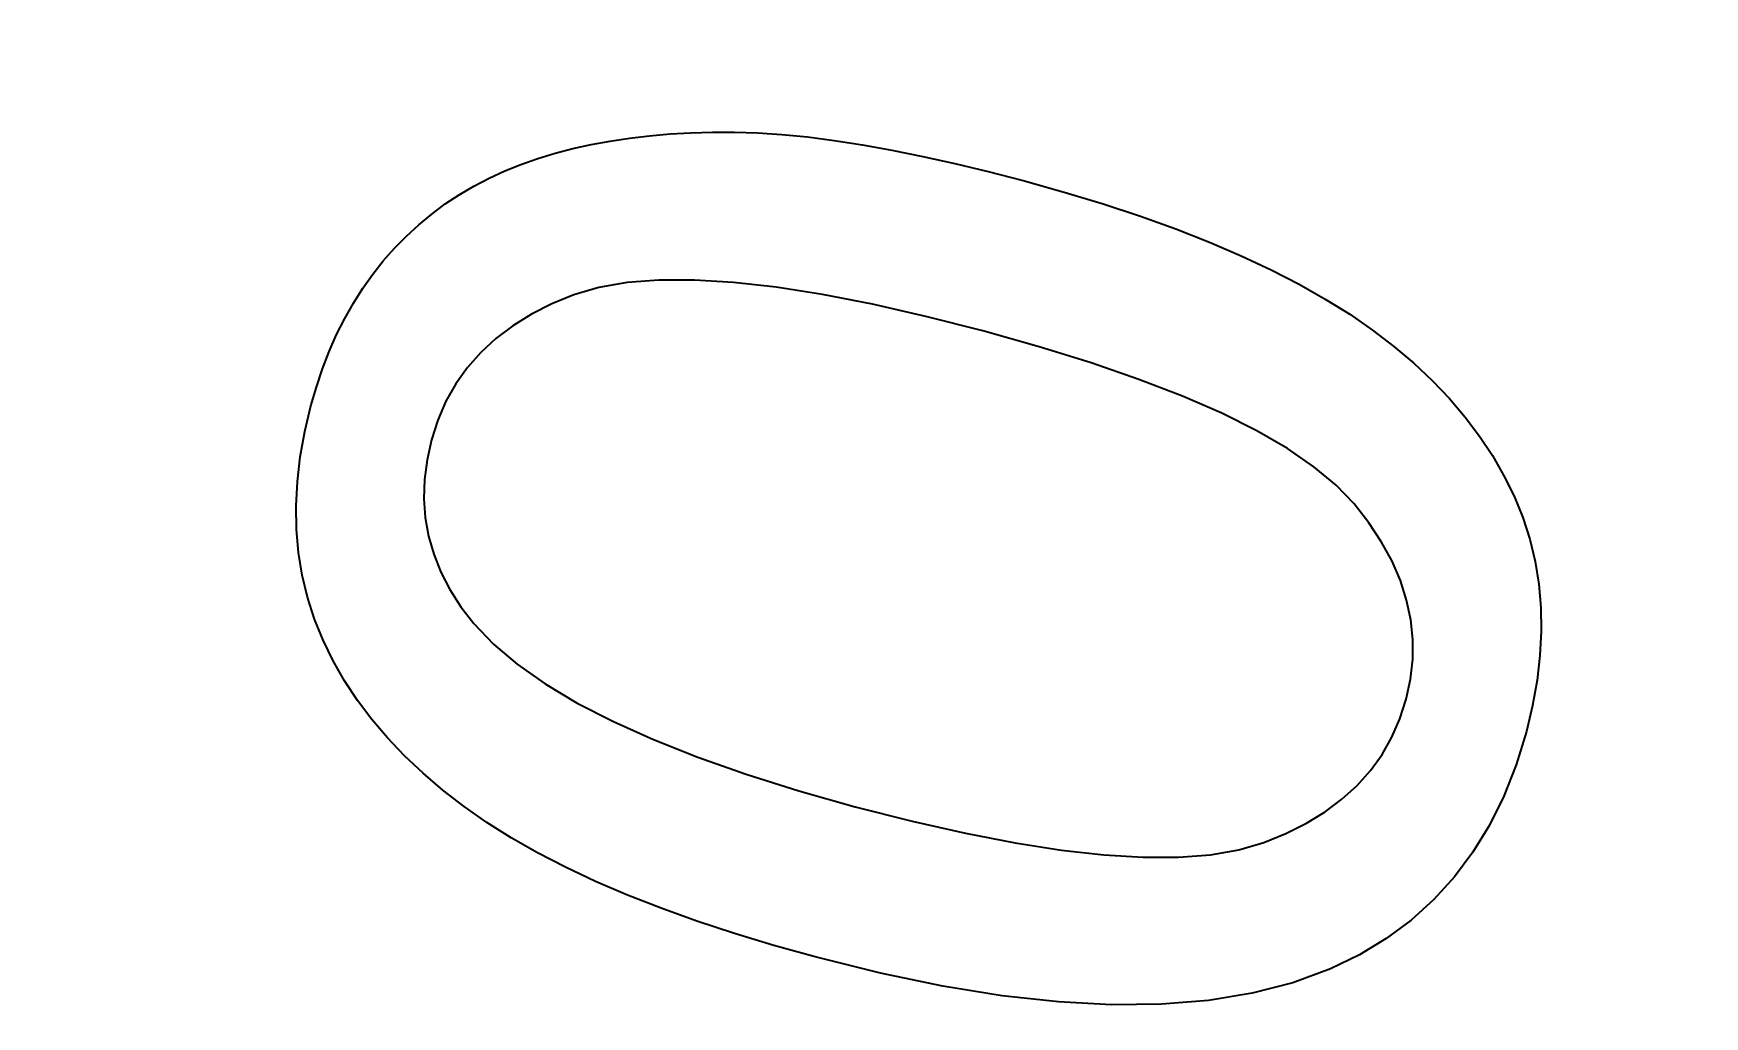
# Model space of a CAD drawing. Extents: x 23 to 417, y 3 to 294.
# Drawn here: x 214.83 to 215.509, y 158.611 to 159.01 of the extents above; entities that cross this region are included whole.
import ezdxf

# ---------------------------------------------------------------- set-up
doc = ezdxf.new("R2010")
doc.units = 0
doc.layers.add('1', color=7, linetype='Continuous', lineweight=13)

msp = doc.modelspace()

# ---------------------------------------------------------------- linework, layer by layer
at = {"layer": '1', "color": 7, "lineweight": 35, "ltscale": 0.000190763}
msp.add_line((215.04935, 158.96313), (215.0568, 158.96478), dxfattribs=at)
at = {"layer": '1', "color": 7, "lineweight": 35, "ltscale": 0.00019485}
msp.add_line((215.0568, 158.96478), (215.06446, 158.9662), dxfattribs=at)
at = {"layer": '1', "color": 7, "lineweight": 35, "ltscale": 0.00019936}
msp.add_line((215.06446, 158.9662), (215.07234, 158.96739), dxfattribs=at)
at = {"layer": '1', "color": 7, "lineweight": 35, "ltscale": 0.000203555}
msp.add_line((215.07234, 158.96739), (215.08043, 158.96835), dxfattribs=at)
at = {"layer": '1', "color": 7, "lineweight": 35, "ltscale": 0.000208461}
msp.add_line((215.08043, 158.96835), (215.08874, 158.96908), dxfattribs=at)
at = {"layer": '1', "color": 7, "lineweight": 35, "ltscale": 0.000213281}
msp.add_line((215.08874, 158.96908), (215.09725, 158.96956), dxfattribs=at)
at = {"layer": '1', "color": 7, "lineweight": 35, "ltscale": 0.000218498}
msp.add_line((215.09725, 158.96956), (215.10599, 158.96983), dxfattribs=at)
at = {"layer": '1', "color": 7, "lineweight": 35, "ltscale": 0.00022348}
msp.add_line((215.10599, 158.96983), (215.11493, 158.96985), dxfattribs=at)
at = {"layer": '1', "color": 7, "lineweight": 35, "ltscale": 0.00023298}
msp.add_line((215.11493, 158.96985), (215.12424, 158.96957), dxfattribs=at)
at = {"layer": '1', "color": 7, "lineweight": 35, "ltscale": 0.000246703}
msp.add_line((215.12424, 158.96957), (215.13409, 158.9689), dxfattribs=at)
at = {"layer": '1', "color": 7, "lineweight": 35, "ltscale": 0.00026076}
msp.add_line((215.13409, 158.9689), (215.14447, 158.96787), dxfattribs=at)
at = {"layer": '1', "color": 7, "lineweight": 35, "ltscale": 0.000275012}
msp.add_line((215.14447, 158.96787), (215.15538, 158.96647), dxfattribs=at)
at = {"layer": '1', "color": 7, "lineweight": 35, "ltscale": 0.000289466}
msp.add_line((215.15538, 158.96647), (215.16682, 158.96468), dxfattribs=at)
at = {"layer": '1', "color": 7, "lineweight": 35, "ltscale": 0.000304119}
msp.add_line((215.16682, 158.96468), (215.17879, 158.96252), dxfattribs=at)
at = {"layer": '1', "color": 7, "lineweight": 35, "ltscale": 0.000180625}
msp.add_line((215.02826, 158.95672), (215.03508, 158.95911), dxfattribs=at)
at = {"layer": '1', "color": 7, "lineweight": 35, "ltscale": 0.000183292}
msp.add_line((215.03508, 158.95911), (215.0421, 158.96123), dxfattribs=at)
at = {"layer": '1', "color": 7, "lineweight": 35, "ltscale": 0.000187249}
msp.add_line((215.0421, 158.96123), (215.04935, 158.96313), dxfattribs=at)
at = {"layer": '1', "color": 7, "lineweight": 35, "ltscale": 0.000318955}
msp.add_line((215.17879, 158.96252), (215.19129, 158.95999), dxfattribs=at)
at = {"layer": '1', "color": 7, "lineweight": 35, "ltscale": 0.000333898}
msp.add_line((215.19129, 158.95999), (215.20433, 158.95708), dxfattribs=at)
at = {"layer": '1', "color": 7, "lineweight": 35, "ltscale": 0.000173197}
msp.add_line((215.00917, 158.94792), (215.01531, 158.95113), dxfattribs=at)
at = {"layer": '1', "color": 7, "lineweight": 35, "ltscale": 0.000175255}
msp.add_line((215.01531, 158.95113), (215.02167, 158.95407), dxfattribs=at)
at = {"layer": '1', "color": 7, "lineweight": 35, "ltscale": 0.0001776}
msp.add_line((215.02167, 158.95407), (215.02826, 158.95672), dxfattribs=at)
at = {"layer": '1', "color": 7, "lineweight": 35, "ltscale": 0.000348951}
msp.add_line((215.20433, 158.95708), (215.2179, 158.95379), dxfattribs=at)
at = {"layer": '1', "color": 7, "lineweight": 35, "ltscale": 0.000364122}
msp.add_line((215.2179, 158.95379), (215.23199, 158.95013), dxfattribs=at)
at = {"layer": '1', "color": 7, "lineweight": 35, "ltscale": 0.000170791}
msp.add_line((214.99755, 158.94066), (215.00325, 158.94442), dxfattribs=at)
at = {"layer": '1', "color": 7, "lineweight": 35, "ltscale": 0.00017196}
msp.add_line((215.00325, 158.94442), (215.00917, 158.94792), dxfattribs=at)
at = {"layer": '1', "color": 7, "lineweight": 35, "ltscale": 0.000431474}
msp.add_line((215.23199, 158.95013), (215.24861, 158.94548), dxfattribs=at)
at = {"layer": '1', "color": 7, "lineweight": 35, "ltscale": 0.000414865}
msp.add_line((215.24861, 158.94548), (215.2645, 158.94067), dxfattribs=at)
at = {"layer": '1', "color": 7, "lineweight": 35, "ltscale": 0.000170506}
msp.add_line((214.99207, 158.9366), (214.99755, 158.94066), dxfattribs=at)
at = {"layer": '1', "color": 7, "lineweight": 35, "ltscale": 0.000398137}
msp.add_line((215.2645, 158.94067), (215.27962, 158.93569), dxfattribs=at)
at = {"layer": '1', "color": 7, "lineweight": 35, "ltscale": 0.000170581}
msp.add_line((214.98178, 158.92766), (214.98681, 158.93227), dxfattribs=at)
at = {"layer": '1', "color": 7, "lineweight": 35, "ltscale": 0.000170108}
msp.add_line((214.98681, 158.93227), (214.99207, 158.9366), dxfattribs=at)
at = {"layer": '1', "color": 7, "lineweight": 35, "ltscale": 0.000381828}
msp.add_line((215.27962, 158.93569), (215.294, 158.93053), dxfattribs=at)
at = {"layer": '1', "color": 7, "lineweight": 35, "ltscale": 0.000366008}
msp.add_line((215.294, 158.93053), (215.30763, 158.92518), dxfattribs=at)
at = {"layer": '1', "color": 7, "lineweight": 35, "ltscale": 0.000171516}
msp.add_line((214.97697, 158.92278), (214.98178, 158.92766), dxfattribs=at)
at = {"layer": '1', "color": 7, "lineweight": 35, "ltscale": 0.000350106}
msp.add_line((215.30763, 158.92518), (215.3205, 158.91968), dxfattribs=at)
at = {"layer": '1', "color": 7, "lineweight": 35, "ltscale": 0.000173691}
msp.add_line((214.96809, 158.91217), (214.9724, 158.91762), dxfattribs=at)
at = {"layer": '1', "color": 7, "lineweight": 35, "ltscale": 0.000172222}
msp.add_line((214.9724, 158.91762), (214.97697, 158.92278), dxfattribs=at)
at = {"layer": '1', "color": 7, "lineweight": 35, "ltscale": 0.000334965}
msp.add_line((215.3205, 158.91968), (215.33264, 158.914), dxfattribs=at)
at = {"layer": '1', "color": 7, "lineweight": 35, "ltscale": 0.000174948}
msp.add_line((214.96404, 158.90646), (214.96809, 158.91217), dxfattribs=at)
at = {"layer": '1', "color": 7, "lineweight": 35, "ltscale": 0.000325095}
msp.add_line((215.08427, 158.90977), (215.07131, 158.90876), dxfattribs=at)
at = {"layer": '1', "color": 7, "lineweight": 35, "ltscale": 0.000360236}
for p, q in [((215.09868, 158.90978), (215.08427, 158.90977)), ((215.33931, 158.84144), (215.32683, 158.84865)), ((215.28069, 158.67559), (215.2951, 158.6756))]:
    msp.add_line(p, q, dxfattribs=at)
at = {"layer": '1', "color": 7, "lineweight": 35, "ltscale": 0.000397474}
msp.add_line((215.11455, 158.90882), (215.09868, 158.90978), dxfattribs=at)
at = {"layer": '1', "color": 7, "lineweight": 35, "ltscale": 0.000319902}
msp.add_line((215.33264, 158.914), (215.34401, 158.90814), dxfattribs=at)
at = {"layer": '1', "color": 7, "lineweight": 35, "ltscale": 0.000176996}
msp.add_line((214.96026, 158.90048), (214.96404, 158.90646), dxfattribs=at)
at = {"layer": '1', "color": 7, "lineweight": 35, "ltscale": 0.000242708}
msp.add_line((215.04974, 158.9038), (215.04076, 158.90009), dxfattribs=at)
at = {"layer": '1', "color": 7, "lineweight": 35, "ltscale": 0.000262313}
msp.add_line((215.0598, 158.90677), (215.04974, 158.9038), dxfattribs=at)
at = {"layer": '1', "color": 7, "lineweight": 35, "ltscale": 0.000292036}
msp.add_line((215.07131, 158.90876), (215.0598, 158.90677), dxfattribs=at)
at = {"layer": '1', "color": 7, "lineweight": 35, "ltscale": 0.000435728}
msp.add_line((215.13187, 158.90686), (215.11455, 158.90882), dxfattribs=at)
at = {"layer": '1', "color": 7, "lineweight": 35, "ltscale": 0.00047494}
msp.add_line((215.15064, 158.90392), (215.13187, 158.90686), dxfattribs=at)
at = {"layer": '1', "color": 7, "lineweight": 35, "ltscale": 0.000514927}
msp.add_line((215.17086, 158.9), (215.15064, 158.90392), dxfattribs=at)
at = {"layer": '1', "color": 7, "lineweight": 35, "ltscale": 0.000305612}
msp.add_line((215.34401, 158.90814), (215.35465, 158.90211), dxfattribs=at)
at = {"layer": '1', "color": 7, "lineweight": 35, "ltscale": 0.000179536}
msp.add_line((214.95674, 158.89422), (214.96026, 158.90048), dxfattribs=at)
at = {"layer": '1', "color": 7, "lineweight": 35, "ltscale": 0.000231658}
msp.add_line((215.04076, 158.90009), (215.0325, 158.89591), dxfattribs=at)
at = {"layer": '1', "color": 7, "lineweight": 35, "ltscale": 0.000555636}
msp.add_line((215.19253, 158.89508), (215.17086, 158.9), dxfattribs=at)
at = {"layer": '1', "color": 7, "lineweight": 35, "ltscale": 0.000291583}
msp.add_line((215.35465, 158.90211), (215.36453, 158.89591), dxfattribs=at)
at = {"layer": '1', "color": 7, "lineweight": 35, "ltscale": 0.000182965}
msp.add_line((214.95347, 158.88767), (214.95674, 158.89422), dxfattribs=at)
at = {"layer": '1', "color": 7, "lineweight": 35, "ltscale": 0.000214318}
msp.add_line((215.02494, 158.89123), (215.0181, 158.88607), dxfattribs=at)
at = {"layer": '1', "color": 7, "lineweight": 35, "ltscale": 0.00022209}
msp.add_line((215.0325, 158.89591), (215.02494, 158.89123), dxfattribs=at)
at = {"layer": '1', "color": 7, "lineweight": 35, "ltscale": 0.000596657}
msp.add_line((215.21566, 158.88918), (215.19253, 158.89508), dxfattribs=at)
at = {"layer": '1', "color": 7, "lineweight": 35, "ltscale": 0.000280721}
msp.add_line((215.36453, 158.89591), (215.37375, 158.8895), dxfattribs=at)
at = {"layer": '1', "color": 7, "lineweight": 35, "ltscale": 0.000272492}
msp.add_line((215.37375, 158.8895), (215.38241, 158.88289), dxfattribs=at)
at = {"layer": '1', "color": 7, "lineweight": 35, "ltscale": 0.000186045}
msp.add_line((214.95047, 158.88086), (214.95347, 158.88767), dxfattribs=at)
at = {"layer": '1', "color": 7, "lineweight": 35, "ltscale": 0.000208267}
msp.add_line((215.0181, 158.88607), (215.01197, 158.88043), dxfattribs=at)
at = {"layer": '1', "color": 7, "lineweight": 35, "ltscale": 0.000593419}
msp.add_line((215.23851, 158.88276), (215.21566, 158.88918), dxfattribs=at)
at = {"layer": '1', "color": 7, "lineweight": 35, "ltscale": 0.000552975}
msp.add_line((215.25964, 158.87621), (215.23851, 158.88276), dxfattribs=at)
at = {"layer": '1', "color": 7, "lineweight": 35, "ltscale": 0.000264838}
msp.add_line((215.38241, 158.88289), (215.3905, 158.87604), dxfattribs=at)
at = {"layer": '1', "color": 7, "lineweight": 35, "ltscale": 0.000189905}
msp.add_line((214.94774, 158.87377), (214.95047, 158.88086), dxfattribs=at)
at = {"layer": '1', "color": 7, "lineweight": 35, "ltscale": 0.000204639}
msp.add_line((215.01197, 158.88043), (215.00654, 158.8743), dxfattribs=at)
at = {"layer": '1', "color": 7, "lineweight": 35, "ltscale": 0.000512832}
msp.add_line((215.27903, 158.86952), (215.25964, 158.87621), dxfattribs=at)
at = {"layer": '1', "color": 7, "lineweight": 35, "ltscale": 0.000257879}
msp.add_line((215.3905, 158.87604), (215.39802, 158.86899), dxfattribs=at)
at = {"layer": '1', "color": 7, "lineweight": 35, "ltscale": 0.000194171}
msp.add_line((214.94526, 158.86641), (214.94774, 158.87377), dxfattribs=at)
at = {"layer": '1', "color": 7, "lineweight": 35, "ltscale": 0.000202845}
msp.add_line((215.00654, 158.8743), (215.00183, 158.8677), dxfattribs=at)
at = {"layer": '1', "color": 7, "lineweight": 35, "ltscale": 0.000473424}
msp.add_line((215.2967, 158.8627), (215.27903, 158.86952), dxfattribs=at)
at = {"layer": '1', "color": 7, "lineweight": 35, "ltscale": 0.00019879}
msp.add_line((214.94305, 158.85877), (214.94526, 158.86641), dxfattribs=at)
at = {"layer": '1', "color": 7, "lineweight": 35, "ltscale": 0.000203647}
msp.add_line((215.00183, 158.8677), (214.99782, 158.8606), dxfattribs=at)
at = {"layer": '1', "color": 7, "lineweight": 35, "ltscale": 0.000434591}
msp.add_line((215.31263, 158.85574), (215.2967, 158.8627), dxfattribs=at)
at = {"layer": '1', "color": 7, "lineweight": 35, "ltscale": 0.000251444}
msp.add_line((215.39802, 158.86899), (215.40498, 158.86172), dxfattribs=at)
at = {"layer": '1', "color": 7, "lineweight": 35, "ltscale": 0.000268273}
msp.add_line((214.94055, 158.84834), (214.94305, 158.85877), dxfattribs=at)
at = {"layer": '1', "color": 7, "lineweight": 35, "ltscale": 0.000206699}
msp.add_line((214.99782, 158.8606), (214.99454, 158.85302), dxfattribs=at)
at = {"layer": '1', "color": 7, "lineweight": 35, "ltscale": 0.000396922}
msp.add_line((215.32683, 158.84865), (215.31263, 158.85574), dxfattribs=at)
at = {"layer": '1', "color": 7, "lineweight": 35, "ltscale": 0.000246169}
msp.add_line((215.40498, 158.86172), (215.41137, 158.85423), dxfattribs=at)
at = {"layer": '1', "color": 7, "lineweight": 35, "ltscale": 0.000211579}
msp.add_line((214.99454, 158.85302), (214.99196, 158.84496), dxfattribs=at)
at = {"layer": '1', "color": 7, "lineweight": 35, "ltscale": 0.00024175}
msp.add_line((215.41137, 158.85423), (215.41719, 158.84651), dxfattribs=at)
at = {"layer": '1', "color": 7, "lineweight": 35, "ltscale": 0.000259956}
msp.add_line((214.93872, 158.8381), (214.94055, 158.84834), dxfattribs=at)
at = {"layer": '1', "color": 7, "lineweight": 35, "ltscale": 0.000207331}
msp.add_line((214.99196, 158.84496), (214.99016, 158.83686), dxfattribs=at)
at = {"layer": '1', "color": 7, "lineweight": 35, "ltscale": 0.000237822}
msp.add_line((215.41719, 158.84651), (215.42244, 158.83858), dxfattribs=at)
at = {"layer": '1', "color": 7, "lineweight": 35, "ltscale": 0.000252161}
msp.add_line((214.93756, 158.82808), (214.93872, 158.8381), dxfattribs=at)
at = {"layer": '1', "color": 7, "lineweight": 35, "ltscale": 0.000200535}
msp.add_line((214.99016, 158.83686), (214.98913, 158.8289), dxfattribs=at)
at = {"layer": '1', "color": 7, "lineweight": 35, "ltscale": 0.000325449}
msp.add_line((215.35004, 158.83407), (215.33931, 158.84144), dxfattribs=at)
at = {"layer": '1', "color": 7, "lineweight": 35, "ltscale": 0.000234945}
msp.add_line((215.42244, 158.83858), (215.42713, 158.83043), dxfattribs=at)
at = {"layer": '1', "color": 7, "lineweight": 35, "ltscale": 0.000195192}
msp.add_line((214.98913, 158.8289), (214.9889, 158.8211), dxfattribs=at)
at = {"layer": '1', "color": 7, "lineweight": 35, "ltscale": 0.000292899}
msp.add_line((215.35906, 158.82659), (215.35004, 158.83407), dxfattribs=at)
at = {"layer": '1', "color": 7, "lineweight": 35, "ltscale": 0.000233287}
msp.add_line((215.42713, 158.83043), (215.43125, 158.82206), dxfattribs=at)
at = {"layer": '1', "color": 7, "lineweight": 35, "ltscale": 0.000245739}
msp.add_line((214.93705, 158.81826), (214.93756, 158.82808), dxfattribs=at)
at = {"layer": '1', "color": 7, "lineweight": 35, "ltscale": 0.000263455}
msp.add_line((215.36633, 158.81897), (215.35906, 158.82659), dxfattribs=at)
at = {"layer": '1', "color": 7, "lineweight": 35, "ltscale": 0.000231703}
msp.add_line((215.43125, 158.82206), (215.43475, 158.81348), dxfattribs=at)
at = {"layer": '1', "color": 7, "lineweight": 35, "ltscale": 0.0002404}
msp.add_line((214.93721, 158.80865), (214.93705, 158.81826), dxfattribs=at)
at = {"layer": '1', "color": 7, "lineweight": 35, "ltscale": 0.000192112}
msp.add_line((214.9889, 158.8211), (214.98944, 158.81344), dxfattribs=at)
at = {"layer": '1', "color": 7, "lineweight": 35, "ltscale": 0.000243843}
msp.add_line((215.37232, 158.81127), (215.36633, 158.81897), dxfattribs=at)
at = {"layer": '1', "color": 7, "lineweight": 35, "ltscale": 0.000235864}
msp.add_line((214.93803, 158.79925), (214.93721, 158.80865), dxfattribs=at)
at = {"layer": '1', "color": 7, "lineweight": 35, "ltscale": 0.000190982}
msp.add_line((214.98944, 158.81344), (214.99076, 158.80591), dxfattribs=at)
at = {"layer": '1', "color": 7, "lineweight": 35, "ltscale": 0.000232399}
msp.add_line((215.37744, 158.80351), (215.37232, 158.81127), dxfattribs=at)
at = {"layer": '1', "color": 7, "lineweight": 35, "ltscale": 0.000231202}
msp.add_line((215.43475, 158.81348), (215.43759, 158.80468), dxfattribs=at)
at = {"layer": '1', "color": 7, "lineweight": 35, "ltscale": 0.000191615}
msp.add_line((214.99076, 158.80591), (214.99286, 158.79854), dxfattribs=at)
at = {"layer": '1', "color": 7, "lineweight": 35, "ltscale": 0.000222456}
msp.add_line((215.38171, 158.7957), (215.37744, 158.80351), dxfattribs=at)
at = {"layer": '1', "color": 7, "lineweight": 35, "ltscale": 0.000231807}
msp.add_line((215.43759, 158.80468), (215.43975, 158.79566), dxfattribs=at)
at = {"layer": '1', "color": 7, "lineweight": 35, "ltscale": 0.000232899}
msp.add_line((214.93951, 158.79005), (214.93803, 158.79925), dxfattribs=at)
at = {"layer": '1', "color": 7, "lineweight": 35, "ltscale": 0.000194743}
msp.add_line((214.99286, 158.79854), (214.99575, 158.7913), dxfattribs=at)
at = {"layer": '1', "color": 7, "lineweight": 35, "ltscale": 0.000214125}
msp.add_line((215.38511, 158.78784), (215.38171, 158.7957), dxfattribs=at)
at = {"layer": '1', "color": 7, "lineweight": 35, "ltscale": 0.000233483}
msp.add_line((215.43975, 158.79566), (215.44126, 158.78644), dxfattribs=at)
at = {"layer": '1', "color": 7, "lineweight": 35, "ltscale": 0.000230778}
for p, q in [((214.94166, 158.78108), (214.93951, 158.79005)), ((214.94447, 158.77228), (214.94166, 158.78108))]:
    msp.add_line(p, q, dxfattribs=at)
at = {"layer": '1', "color": 7, "lineweight": 35, "ltscale": 0.000199565}
msp.add_line((214.99575, 158.7913), (214.99941, 158.78421), dxfattribs=at)
at = {"layer": '1', "color": 7, "lineweight": 35, "ltscale": 0.000207505}
msp.add_line((215.38765, 158.77994), (215.38511, 158.78784), dxfattribs=at)
at = {"layer": '1', "color": 7, "lineweight": 35, "ltscale": 0.00020602}
msp.add_line((214.99941, 158.78421), (215.00385, 158.77727), dxfattribs=at)
at = {"layer": '1', "color": 7, "lineweight": 35, "ltscale": 0.000236713}
msp.add_line((215.44126, 158.78644), (215.44209, 158.77701), dxfattribs=at)
at = {"layer": '1', "color": 7, "lineweight": 35, "ltscale": 0.000214407}
msp.add_line((215.00385, 158.77727), (215.00907, 158.77047), dxfattribs=at)
at = {"layer": '1', "color": 7, "lineweight": 35, "ltscale": 0.000203263}
msp.add_line((215.38934, 158.77198), (215.38765, 158.77994), dxfattribs=at)
at = {"layer": '1', "color": 7, "lineweight": 35, "ltscale": 0.000241236}
msp.add_line((215.44209, 158.77701), (215.44225, 158.76736), dxfattribs=at)
at = {"layer": '1', "color": 7, "lineweight": 35, "ltscale": 0.000230944}
msp.add_line((214.94794, 158.76372), (214.94447, 158.77228), dxfattribs=at)
at = {"layer": '1', "color": 7, "lineweight": 35, "ltscale": 0.000289981}
msp.add_line((215.00907, 158.77047), (215.01709, 158.76208), dxfattribs=at)
at = {"layer": '1', "color": 7, "lineweight": 35, "ltscale": 0.000200921}
msp.add_line((215.39016, 158.76399), (215.38934, 158.77198), dxfattribs=at)
at = {"layer": '1', "color": 7, "lineweight": 35, "ltscale": 0.000246945}
msp.add_line((215.44225, 158.76736), (215.44175, 158.7575), dxfattribs=at)
at = {"layer": '1', "color": 7, "lineweight": 35, "ltscale": 0.000232794}
msp.add_line((214.95203, 158.75536), (214.94794, 158.76372), dxfattribs=at)
at = {"layer": '1', "color": 7, "lineweight": 35, "ltscale": 0.000316887}
msp.add_line((215.01709, 158.76208), (215.02676, 158.7539), dxfattribs=at)
at = {"layer": '1', "color": 7, "lineweight": 35, "ltscale": 0.000201527}
msp.add_line((215.39012, 158.75593), (215.39016, 158.76399), dxfattribs=at)
at = {"layer": '1', "color": 7, "lineweight": 35, "ltscale": 0.000234682}
msp.add_line((214.95669, 158.74721), (214.95203, 158.75536), dxfattribs=at)
at = {"layer": '1', "color": 7, "lineweight": 35, "ltscale": 0.000346165}
msp.add_line((215.02676, 158.7539), (215.0381, 158.74594), dxfattribs=at)
at = {"layer": '1', "color": 7, "lineweight": 35, "ltscale": 0.000203358}
msp.add_line((215.38923, 158.74784), (215.39012, 158.75593), dxfattribs=at)
at = {"layer": '1', "color": 7, "lineweight": 35, "ltscale": 0.000253698}
msp.add_line((215.44175, 158.7575), (215.44057, 158.74742), dxfattribs=at)
at = {"layer": '1', "color": 7, "lineweight": 35, "ltscale": 0.000237641}
msp.add_line((214.96192, 158.73927), (214.95669, 158.74721), dxfattribs=at)
at = {"layer": '1', "color": 7, "lineweight": 35, "ltscale": 0.000208533}
msp.add_line((215.38746, 158.73969), (215.38923, 158.74784), dxfattribs=at)
at = {"layer": '1', "color": 7, "lineweight": 35, "ltscale": 0.000261475}
msp.add_line((215.44057, 158.74742), (215.43873, 158.73712), dxfattribs=at)
at = {"layer": '1', "color": 7, "lineweight": 35, "ltscale": 0.000378322}
msp.add_line((215.0381, 158.74594), (215.05109, 158.73818), dxfattribs=at)
at = {"layer": '1', "color": 7, "lineweight": 35, "ltscale": 0.000241288}
msp.add_line((214.96771, 158.73155), (214.96192, 158.73927), dxfattribs=at)
at = {"layer": '1', "color": 7, "lineweight": 35, "ltscale": 0.00041212}
msp.add_line((215.05109, 158.73818), (215.06576, 158.73065), dxfattribs=at)
at = {"layer": '1', "color": 7, "lineweight": 35, "ltscale": 0.000208146}
msp.add_line((215.38492, 158.73176), (215.38746, 158.73969), dxfattribs=at)
at = {"layer": '1', "color": 7, "lineweight": 35, "ltscale": 0.000269803}
msp.add_line((215.43873, 158.73712), (215.43622, 158.72663), dxfattribs=at)
at = {"layer": '1', "color": 7, "lineweight": 35, "ltscale": 0.000245926}
msp.add_line((214.97408, 158.72405), (214.96771, 158.73155), dxfattribs=at)
at = {"layer": '1', "color": 7, "lineweight": 35, "ltscale": 0.000447078}
msp.add_line((215.06576, 158.73065), (215.08207, 158.72333), dxfattribs=at)
at = {"layer": '1', "color": 7, "lineweight": 35, "ltscale": 0.000203712}
msp.add_line((215.38165, 158.7243), (215.38492, 158.73176), dxfattribs=at)
at = {"layer": '1', "color": 7, "lineweight": 35, "ltscale": 0.000353863}
msp.add_line((215.43622, 158.72663), (215.43206, 158.7131), dxfattribs=at)
at = {"layer": '1', "color": 7, "lineweight": 35, "ltscale": 0.00025168}
msp.add_line((214.98102, 158.71676), (214.97408, 158.72405), dxfattribs=at)
at = {"layer": '1', "color": 7, "lineweight": 35, "ltscale": 0.000483308}
msp.add_line((215.08207, 158.72333), (215.10004, 158.7162), dxfattribs=at)
at = {"layer": '1', "color": 7, "lineweight": 35, "ltscale": 0.000201105}
msp.add_line((215.37767, 158.71731), (215.38165, 158.7243), dxfattribs=at)
at = {"layer": '1', "color": 7, "lineweight": 35, "ltscale": 0.000257715}
msp.add_line((214.98852, 158.70969), (214.98102, 158.71676), dxfattribs=at)
at = {"layer": '1', "color": 7, "lineweight": 35, "ltscale": 0.000520502}
msp.add_line((215.10004, 158.7162), (215.11968, 158.7093), dxfattribs=at)
at = {"layer": '1', "color": 7, "lineweight": 35, "ltscale": 0.000201134}
msp.add_line((215.37297, 158.71078), (215.37767, 158.71731), dxfattribs=at)
at = {"layer": '1', "color": 7, "lineweight": 35, "ltscale": 0.000340591}
msp.add_line((215.43206, 158.7131), (215.42706, 158.70043), dxfattribs=at)
at = {"layer": '1', "color": 7, "lineweight": 35, "ltscale": 0.000265}
msp.add_line((214.99659, 158.70282), (214.98852, 158.70969), dxfattribs=at)
at = {"layer": '1', "color": 7, "lineweight": 35, "ltscale": 0.000558014}
msp.add_line((215.11968, 158.7093), (215.14098, 158.70261), dxfattribs=at)
at = {"layer": '1', "color": 7, "lineweight": 35, "ltscale": 0.000203105}
msp.add_line((215.36755, 158.70473), (215.37297, 158.71078), dxfattribs=at)
at = {"layer": '1', "color": 7, "lineweight": 35, "ltscale": 0.000272594}
msp.add_line((215.00524, 158.69617), (214.99659, 158.70282), dxfattribs=at)
at = {"layer": '1', "color": 7, "lineweight": 35, "ltscale": 0.000596291}
msp.add_line((215.14098, 158.70261), (215.16393, 158.69613), dxfattribs=at)
at = {"layer": '1', "color": 7, "lineweight": 35, "ltscale": 0.000207295}
msp.add_line((215.36141, 158.69915), (215.36755, 158.70473), dxfattribs=at)
at = {"layer": '1', "color": 7, "lineweight": 35, "ltscale": 0.000329176}
msp.add_line((215.42706, 158.70043), (215.42121, 158.68863), dxfattribs=at)
at = {"layer": '1', "color": 7, "lineweight": 35, "ltscale": 0.000280688}
msp.add_line((215.01445, 158.68976), (215.00524, 158.69617), dxfattribs=at)
at = {"layer": '1', "color": 7, "lineweight": 35, "ltscale": 0.000595144}
msp.add_line((215.16393, 158.69613), (215.187, 158.69025), dxfattribs=at)
at = {"layer": '1', "color": 7, "lineweight": 35, "ltscale": 0.00022206}
msp.add_line((215.34698, 158.6894), (215.35456, 158.69404), dxfattribs=at)
at = {"layer": '1', "color": 7, "lineweight": 35, "ltscale": 0.000213768}
msp.add_line((215.35456, 158.69404), (215.36141, 158.69915), dxfattribs=at)
at = {"layer": '1', "color": 7, "lineweight": 35, "ltscale": 0.000292278}
msp.add_line((215.02433, 158.68351), (215.01445, 158.68976), dxfattribs=at)
at = {"layer": '1', "color": 7, "lineweight": 35, "ltscale": 0.000554112}
msp.add_line((215.187, 158.69025), (215.20862, 158.68534), dxfattribs=at)
at = {"layer": '1', "color": 7, "lineweight": 35, "ltscale": 0.000231829}
msp.add_line((215.33869, 158.68524), (215.34698, 158.6894), dxfattribs=at)
at = {"layer": '1', "color": 7, "lineweight": 35, "ltscale": 0.000320218}
msp.add_line((215.42121, 158.68863), (215.41452, 158.6777), dxfattribs=at)
at = {"layer": '1', "color": 7, "lineweight": 35, "ltscale": 0.000306167}
msp.add_line((215.03498, 158.67745), (215.02433, 158.68351), dxfattribs=at)
at = {"layer": '1', "color": 7, "lineweight": 35, "ltscale": 0.000513979}
msp.add_line((215.20862, 158.68534), (215.2288, 158.68144), dxfattribs=at)
at = {"layer": '1', "color": 7, "lineweight": 35, "ltscale": 0.00047417}
msp.add_line((215.2288, 158.68144), (215.24754, 158.6785), dxfattribs=at)
at = {"layer": '1', "color": 7, "lineweight": 35, "ltscale": 0.000262804}
msp.add_line((215.3196, 158.67859), (215.32969, 158.68156), dxfattribs=at)
at = {"layer": '1', "color": 7, "lineweight": 35, "ltscale": 0.000243236}
msp.add_line((215.32969, 158.68156), (215.33869, 158.68524), dxfattribs=at)
at = {"layer": '1', "color": 7, "lineweight": 35, "ltscale": 0.000320922}
msp.add_line((215.04638, 158.67156), (215.03498, 158.67745), dxfattribs=at)
at = {"layer": '1', "color": 7, "lineweight": 35, "ltscale": 0.000435159}
msp.add_line((215.24754, 158.6785), (215.26484, 158.67655), dxfattribs=at)
at = {"layer": '1', "color": 7, "lineweight": 35, "ltscale": 0.000397106}
msp.add_line((215.26484, 158.67655), (215.28069, 158.67559), dxfattribs=at)
at = {"layer": '1', "color": 7, "lineweight": 35, "ltscale": 0.000325461}
msp.add_line((215.2951, 158.6756), (215.30808, 158.67661), dxfattribs=at)
at = {"layer": '1', "color": 7, "lineweight": 35, "ltscale": 0.000292377}
msp.add_line((215.30808, 158.67661), (215.3196, 158.67859), dxfattribs=at)
at = {"layer": '1', "color": 7, "lineweight": 35, "ltscale": 0.000314234}
msp.add_line((215.41452, 158.6777), (215.407, 158.66764), dxfattribs=at)
at = {"layer": '1', "color": 7, "lineweight": 35, "ltscale": 0.000336234}
msp.add_line((215.05855, 158.66584), (215.04638, 158.67156), dxfattribs=at)
at = {"layer": '1', "color": 7, "lineweight": 35, "ltscale": 0.000351657}
msp.add_line((215.07149, 158.6603), (215.05855, 158.66584), dxfattribs=at)
at = {"layer": '1', "color": 7, "lineweight": 35, "ltscale": 0.000310857}
msp.add_line((215.407, 158.66764), (215.39863, 158.65844), dxfattribs=at)
at = {"layer": '1', "color": 7, "lineweight": 35, "ltscale": 0.000367951}
msp.add_line((215.08519, 158.65493), (215.07149, 158.6603), dxfattribs=at)
at = {"layer": '1', "color": 7, "lineweight": 35, "ltscale": 0.000384138}
msp.add_line((215.09965, 158.64973), (215.08519, 158.65493), dxfattribs=at)
at = {"layer": '1', "color": 7, "lineweight": 35, "ltscale": 0.000310247}
msp.add_line((215.39863, 158.65844), (215.38942, 158.65012), dxfattribs=at)
at = {"layer": '1', "color": 7, "lineweight": 35, "ltscale": 0.000400608}
msp.add_line((215.11487, 158.64472), (215.09965, 158.64973), dxfattribs=at)
at = {"layer": '1', "color": 7, "lineweight": 35, "ltscale": 0.00031294}
msp.add_line((215.38942, 158.65012), (215.37937, 158.64265), dxfattribs=at)
at = {"layer": '1', "color": 7, "lineweight": 35, "ltscale": 0.000417751}
msp.add_line((215.13086, 158.63986), (215.11487, 158.64472), dxfattribs=at)
at = {"layer": '1', "color": 7, "lineweight": 35, "ltscale": 0.000434699}
msp.add_line((215.1476, 158.63519), (215.13086, 158.63986), dxfattribs=at)
at = {"layer": '1', "color": 7, "lineweight": 35, "ltscale": 0.000318231}
msp.add_line((215.37937, 158.64265), (215.36848, 158.63606), dxfattribs=at)
at = {"layer": '1', "color": 7, "lineweight": 35, "ltscale": 0.000684846}
msp.add_line((215.17419, 158.62857), (215.1476, 158.63519), dxfattribs=at)
at = {"layer": '1', "color": 7, "lineweight": 35, "ltscale": 0.000326234}
msp.add_line((215.36848, 158.63606), (215.35675, 158.63034), dxfattribs=at)
at = {"layer": '1', "color": 7, "lineweight": 35, "ltscale": 0.00064651}
msp.add_line((215.19951, 158.62332), (215.17419, 158.62857), dxfattribs=at)
at = {"layer": '1', "color": 7, "lineweight": 35, "ltscale": 0.000406502}
msp.add_line((215.35675, 158.63034), (215.34151, 158.6247), dxfattribs=at)
at = {"layer": '1', "color": 7, "lineweight": 35, "ltscale": 0.000609343}
msp.add_line((215.22357, 158.61944), (215.19951, 158.62332), dxfattribs=at)
at = {"layer": '1', "color": 7, "lineweight": 35, "ltscale": 0.000573566}
msp.add_line((215.24637, 158.6169), (215.22357, 158.61944), dxfattribs=at)
at = {"layer": '1', "color": 7, "lineweight": 35, "ltscale": 0.000450039}
msp.add_line((215.325, 158.62042), (215.30723, 158.6175), dxfattribs=at)
at = {"layer": '1', "color": 7, "lineweight": 35, "ltscale": 0.000426382}
msp.add_line((215.34151, 158.6247), (215.325, 158.62042), dxfattribs=at)
at = {"layer": '1', "color": 7, "lineweight": 35, "ltscale": 0.000539389}
msp.add_line((215.26792, 158.61574), (215.24637, 158.6169), dxfattribs=at)
at = {"layer": '1', "color": 7, "lineweight": 35, "ltscale": 0.000507285}
msp.add_line((215.28821, 158.61595), (215.26792, 158.61574), dxfattribs=at)
at = {"layer": '1', "color": 7, "lineweight": 35, "ltscale": 0.000477211}
msp.add_line((215.30723, 158.6175), (215.28821, 158.61595), dxfattribs=at)
at = {"layer": '1', "color": 7, "lineweight": 35}
for radius in [2.5, 2.4]:
    msp.add_circle((217.47203, 160.77544), radius, dxfattribs=at)
for radius in [5.25, 4]:
    msp.add_arc((217.47203, 160.77544), radius, 135, 315, dxfattribs=at)

doc.saveas('drawing.dxf')
